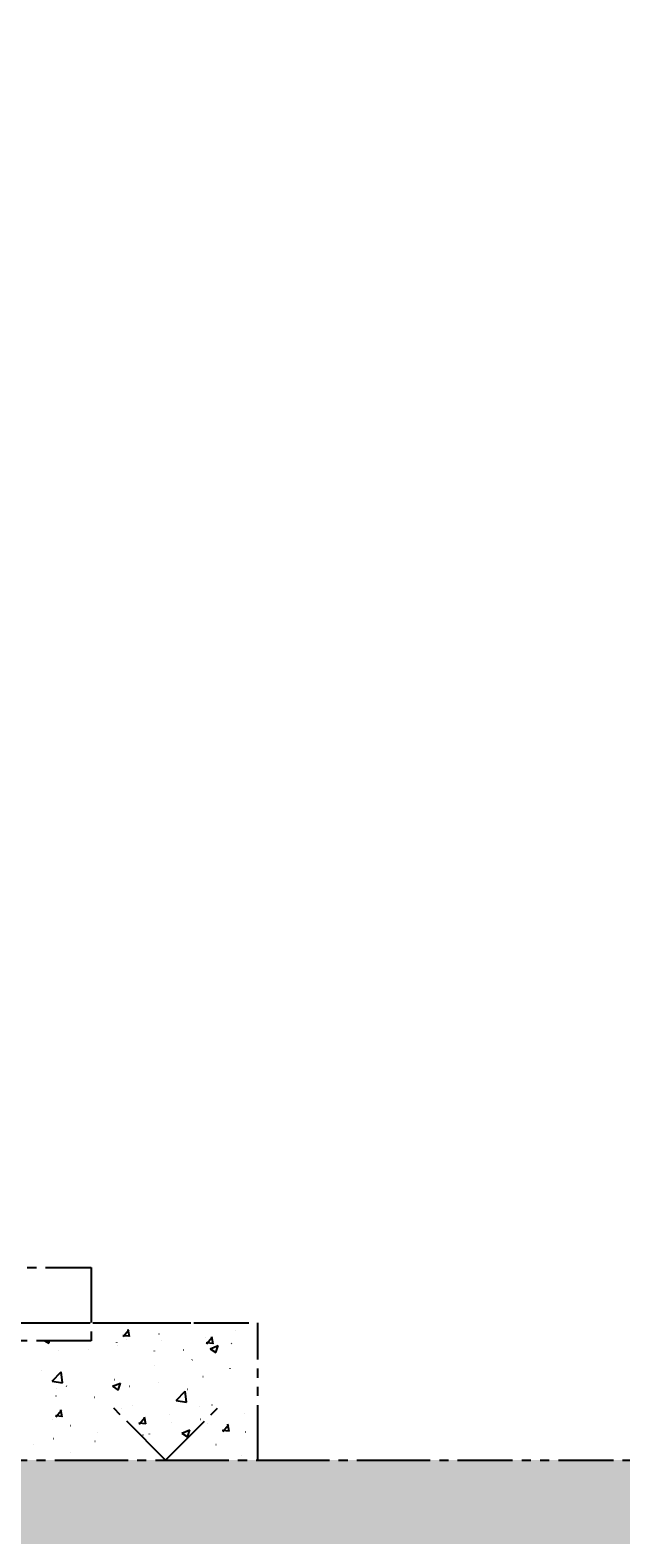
# Model space of a CAD drawing. Header units: millimetres. Extents: x -50460 to 50460, y -35640 to 35640.
# Drawn here: x 40422.7 to 40551.7, y 20448.1 to 20776.7 of the extents above; entities that cross this region are included whole.
import ezdxf

# ---------------------------------------------------------------- set-up
doc = ezdxf.new("R2010")
doc.units = ezdxf.units.MM
doc.linetypes.add('双点画线', pattern=[22, 12, -2, 2, -2, 2, -2])
doc.layers.get('0').update_dxf_attribs({"lineweight": 35})
for name, color, linetype, lineweight in [('7', 30, '双点画线', 18), ('EB0', 7, 'Continuous', 15), ('剖面线层', 6, 'Continuous', 18), ('尺寸线层', 4, 'Continuous', 18)]:
    doc.layers.add(name, color=color, linetype=linetype, lineweight=lineweight)
doc.dimstyles.new('AM_DEMATIC$0', dxfattribs={"dimscale": 120, "dimtxt": 3, "dimasz": 1.5, "dimexe": 1, "dimexo": 0, "dimgap": 1, "dimtad": 1, "dimdsep": 46, "dimtxsty": 'Standard', "dimblk": '_CAXARROW', "dimcen": 0, "dimdle": 3, "dimclrd": 256, "dimclre": 256, "dimclrt": 2, "dimadec": 0, "dimazin": 2, "dimtfac": 0.7071067811865475, "dimtdec": 3, "dimtmove": 0, "dimatfit": 3, "dimfxl": 0, "dimfrac": 2, "dimtolj": 1, "dimlwd": 18, "dimarcsym": 0})

# ---------------------------------------------------------------- blocks, each defined once
blk = doc.blocks.new('*X580')
at = {"layer": '剖面线层', "linetype": 'Continuous', "lineweight": 18}
h = blk.add_hatch(dxfattribs=at)
h.set_pattern_fill('AR-CONC', color=256, scale=2, style=0)
h.set_pattern_definition([(50, (0, 0), (364.3693379920079, -31.87817107780614), [38.1, -419.1]), (355, (0, 0), (-70.48565195133396, 382.11328576436), [30.48, -335.28]), (100.451, (30.364, -2.6565), (293.8850033319186, 350.2333756405837), [32.38, -356.18]), (46.1842, (0, 101.6), (542.1580817842598, -84.0846558654543), [57.15, -628.65]), (96.6356, (45.1798, 94.593), (474.8084689324743, 494.8511117800984), [48.57, -534.27]), (351.1840000000001, (0, 101.6), (474.8092116278674, 494.8502357211958), [45.72, -502.92]), (21, (50.8, 76.2), (303.2297596707666, -204.5310370335249), [38.1, -419.1]), (326, (50.8, 76.2), (123.6040566952945, 368.3759322446384), [30.48, -335.28]), (71.4514, (76.069, 59.1558), (426.8329815402489, 163.8457154321148), [32.38, -356.18]), (37.50000000000001, (0, 0), (6.177206501183633, 169.1100777463062), [0, -331.216, 0, -340.36, 0, -336.55]), (7.499999999999999, (0, 0), (133.6393250206115, 200.361149636239), [0, -194.056, 0, -323.596, 0, -128.27]), (-32.5, (-113.284, 0), (271.1811903337428, -11.45748798534692), [0, -127, 0, -396.24, 0, -525.78]), (-42.5, (-164.084, 0), (296.2583627720361, 50.85298206666603), [0, -165.1, 0, -263.144, 0, -373.38])])
h.paths.add_polyline_path([(-14158.30703847496, -200), (-14158.30703847496, -50.59028300460341), (-14158.30703847496, 0), (2421.692961525172, 0), (2421.692961525172, -200)], flags=0)
at = {"layer": '7', "linetype": '双点画线', "lineweight": 25}
blk.add_line((-14158.30703847496, 0), (2421.692961525172, 0), dxfattribs=at)
blk = doc.blocks.new('*X585')
at = {"layer": '7', "linetype": '双点画线', "lineweight": 25}
for p, q in [((-115, 42.04999999999563), (115, 42.04999999999927)), ((115, 42.04999999999927), (115, 26.04999999999927)), ((-148.6353144765162, 30.00000009739597), (151.3646855234838, 30.00000009739961)), ((-139.2440376815503, 30), (139.2440376815503, 30)), ((151.3646855234838, 9.739960660226643e-08), (151.3646855234838, 30.00000009739597)), ((121.8612969860842, 27.24057641190302), (123.3794977059879, 27.10775105995708)), ((121.9597348007665, 26.95773701793587), (123.1842451972188, 28.41705168207773)), ((123.3631971470895, 26.92111082651172), (123.0695080760779, 28.51325102265037)), ((129.7119206325151, 27.53808744995331), (129.733342775231, 27.52444003989876)), ((139.8328221610864, 26.76171283348231), (139.8515490054269, 26.7445528422104)), ((140.1781434388395, 25.36383278937137), (141.4026538352919, 26.82314745351323)), ((141.5816043960949, 25.32719229167196), (141.2879153250833, 26.91933248781061)), ((146.398647998838, 28.3238271784212), (146.423830698317, 28.32714254370148)), ((115, 26.04999999999927), (-115, 26.04999999999563)), ((104.8814072325622, 26.05000009783544), (105.6961702571862, 25.50043549852489)), ((105.6961863941251, 25.50035601129275), (105.8806133004691, 26.05000009766081)), ((107.7417629675765, 23.93532098220749), (107.7604898119316, 23.91816099093194)), ((114.30329751299, 24.0983941260165), (114.328480212469, 24.10170949129679)), ((120.5524889204971, 25.70796343547772), (120.5726400953426, 25.72342597577517)), ((120.6871118308773, 24.93883922510213), (120.7122945303563, 24.94215459038242)), ((122.766679546985, 26.28373643224768), (122.7854063913401, 26.26657644097577)), ((128.7998174339591, 23.81785415817649), (128.8199686088046, 23.83331669847394)), ((130.3320857312938, 26.20862412825591), (130.3572684307728, 26.21193949353983)), ((135.0888784561539, 24.11258752689901), (135.1103005988698, 24.09894011684446)), ((140.0797056247975, 25.64667218853356), (141.5979063446866, 25.51384683658762)), ((140.9358046351845, 24.31841698721473), (142.7142753476655, 25.00110793109707)), ((140.9358046812122, 24.31841699028519), (142.1992579417856, 23.46620700539643)), ((142.1992721331771, 23.46609896569862), (142.7142907677771, 25.00099944475733)), ((145.5700348684186, 25.50055366114975), (145.5914570111345, 25.48690625109884)), ((128.8716308067087, 20.68957927711017), (128.8903576510638, 20.67241928583462)), ((137.047145947392, 21.92774488090436), (137.0672971222375, 21.94320742120181)), ((145.2944744608685, 20.03763560359221), (145.3146256356995, 20.05309814388602)), ((104.1595406448178, 19.62115128304504), (104.1809627875336, 19.60750387299049)), ((106.4288649516675, 17.21006356604994), (108.4072327356116, 19.27194793754461)), ((106.4288649550435, 17.21006359474632), (108.6878585080849, 16.85971501505992)), ((108.6878662425006, 16.85964423379846), (108.4072423570469, 19.27187740512454)), ((119.5941560854553, 16.12612566060852), (121.3726267979364, 16.80881660449086)), ((120.0176548806485, 17.58361749414325), (120.0390770233789, 17.56997008409235)), ((120.8576173672045, 15.27382434927131), (121.3726360017899, 16.80872482833001)), ((129.7342596743692, 16.99155889866597), (129.7594423738483, 16.9948742639499)), ((139.3792335747858, 18.26134380182339), (139.4044162742648, 18.26465916710367)), ((107.2838830889377, 14.03591074941869), (107.3090657884168, 14.03922611469898)), ((107.3937717477529, 15.61092462165107), (107.4139229225984, 15.62638716194851)), ((109.536498468442, 16.19565135999073), (109.5579206111724, 16.18200394993619)), ((115.6411002612149, 13.72081534435347), (115.6612514360604, 13.73627788465092)), ((119.594156123494, 16.12612566474127), (120.8576093840675, 15.27391567984887)), ((123.3504453564674, 16.15111379958034), (123.3756280559464, 16.15442916486427)), ((133.536787586796, 13.005880602057), (135.5151553707401, 15.06776497355168)), ((135.7957850957027, 12.65544433737159), (135.5151612102491, 15.06767750869767)), ((135.9614576874301, 15.49149406511424), (135.9828798301605, 15.47784665506333)), ((107.2656100433378, 9.445961048237223), (108.4901204397902, 10.90527571237908)), ((108.6690588515485, 9.409346458163782), (108.3753697805369, 11.00148665429879)), ((131.2166026214109, 0), (119.21660262144, 12)), ((121.5247204128391, 11.3055674049574), (121.5434472571942, 11.28840741368185)), ((123.8884287746623, 11.83070606708134), (123.9085799494933, 11.84616860737515)), ((131.2166026214109, 0), (143.21660262144, 12)), ((132.1357572881243, 9.94059678976555), (132.1559084629698, 9.956059330062999)), ((133.5367875916127, 13.00588063849136), (135.795781144654, 12.65553205880497)), ((138.5908630269405, 11.78354380619567), (138.6095898712956, 11.76638381492012)), ((141.3384155110689, 12.06599414205994), (141.3598376537993, 12.05234673200903)), ((148.4382073262386, 10.22423678634004), (148.4633900257177, 10.22755215162033)), ((106.4998038334306, 8.957151954924484), (106.5185306777857, 8.939991963648936)), ((107.1671722211613, 9.728800439312181), (108.6853729410504, 9.595975087366241)), ((110.4090776996891, 7.574557898129569), (110.430499842405, 7.560910488075024)), ((125.3855808598601, 8.134896215942717), (126.9037815797492, 8.002070863996778)), ((125.4840186813963, 7.852056819672725), (126.7085290778487, 9.311371483814582)), ((126.8874661005684, 7.815427923327661), (126.5937770295568, 9.407568119466305)), ((132.4094191079203, 8.114006784097), (132.4346018073993, 8.117322149380925)), ((134.7555952092662, 5.899605837708805), (136.5340659217472, 6.582296781594778)), ((136.019048340313, 5.047292687235313), (136.534066974913, 6.582193166294019)), ((138.7932334258221, 8.954451883182628), (138.8184161253012, 8.957767248466553)), ((140.3830858015135, 8.050487512558902), (140.403236976359, 8.065950052856351)), ((143.7024273195129, 6.25815259106821), (144.9269377159653, 7.717467255210067)), ((145.1058733495738, 6.221509388487902), (144.8121842785622, 7.813649584626546)), ((102.2707957526291, 3.461419857412693), (102.29094692746, 3.476882397710142)), ((106.6978829399741, 4.729018830777932), (106.7230656394531, 4.732334196061856)), ((115.7860355233279, 4.149057975075266), (115.8074576660438, 4.13541056502072)), ((116.3428568403906, 5.998803733931709), (116.3680395398696, 6.002119099215633)), ((126.2671919356217, 5.537024109369668), (126.2886140783376, 5.52337669931876)), ((127.6296716725483, 5.711410249816254), (127.6483985169034, 5.694250258544344)), ((134.7555952503753, 5.899605846065242), (136.0190485109488, 5.047395861176483)), ((142.2109947423451, 3.444900680260616), (142.2324168850755, 3.431253270209709)), ((143.6039894985588, 6.540991992573254), (145.1221902184625, 6.408166640627314)), ((148.6304143150046, 6.160378235217649), (148.6505654898501, 6.175840775515098)), ((-196.9880402761337, 0), (199.7174075539951, 0)), ((110.5181242660619, 1.571310580140562), (110.5382754409075, 1.586773120434373)), ((141.4565669514122, 0.1667264576717571), (141.4817496508913, 0.1700418229556817)), ((147.5879525659839, 0.01940075720631285), (147.6093747087143, 0.005753347155405208)), ((147.8403812693141, 1.007171556757385), (147.8655639687931, 1.010486922041309))]:
    blk.add_line(p, q, dxfattribs=at)
blk = doc.blocks.new('*X584')
at = {"layer": 'EB0'}
blk.add_blockref('*X585', (0, 7.275957614183426e-12), dxfattribs=at)
blk = doc.blocks.new('*X653')
at = {"layer": '尺寸线层', "linetype": 'Continuous', "lineweight": 18}
for points in [[(39546.06310700117, 19488.91433521855), (39726.06310700117, 19511.41433521855), (39726.06310700117, 19466.41433521855)], [(40796.06310700117, 19488.91433521855), (40616.06310700117, 19511.41433521855), (40616.06310700117, 19466.41433521855)]]:
    blk.add_hatch(color=256, dxfattribs=at).paths.add_polyline_path(points, flags=0)
at = {"layer": '尺寸线层'}
for p, q in [((39546.06310700117, 21939.44460688287), (39546.06310700117, 19368.91433521855)), ((40796.06310700117, 21939.44460688287), (40796.06310700117, 19368.91433521855))]:
    blk.add_line(p, q, dxfattribs=at)
at = {"layer": '尺寸线层', "linetype": 'Continuous', "lineweight": 18}
blk.add_line((39546.06310700117, 19488.91433521855), (40796.06310700117, 19488.91433521855), dxfattribs=at)
at = {"layer": '尺寸线层', "color": 2, "insert": (40184.06310750116, 19788.91433521856), "char_height": 360.0000000000001, "width": 1880, "attachment_point": 5, "line_spacing_factor": 1.37}
blk.add_mtext('1250', dxfattribs=at)
blk = doc.blocks.new('_CAXARROW')
blk.add_hatch(color=0).paths.add_polyline_path([(0, 0), (-1, 0.125), (-1, -0.125)], flags=0)
blk = doc.blocks.new('*X654')
at = {"layer": '尺寸线层', "linetype": 'Continuous', "lineweight": 18}
for points in [[(39021.0631070012, 18578.15995013993), (39201.0631070012, 18600.65995013993), (39201.0631070012, 18555.65995013993)], [(40171.06310700115, 18578.15995013993), (39991.06310700115, 18600.65995013993), (39991.06310700115, 18555.65995013993)]]:
    blk.add_hatch(color=256, dxfattribs=at).paths.add_polyline_path(points, flags=0)
at = {"layer": '尺寸线层'}
for p, q in [((39021.0631070012, 21162.18193107477), (39021.0631070012, 18458.15995013993)), ((40171.06310700115, 20461.44460688287), (40171.06310700115, 18458.15995013993))]:
    blk.add_line(p, q, dxfattribs=at)
at = {"layer": '尺寸线层', "linetype": 'Continuous', "lineweight": 18}
blk.add_line((39021.0631070012, 18578.15995013993), (40171.06310700115, 18578.15995013993), dxfattribs=at)
at = {"layer": '尺寸线层', "color": 2, "insert": (39609.06310750116, 18878.15995013993), "char_height": 360.0000000000001, "width": 1880, "attachment_point": 5, "line_spacing_factor": 1.37}
blk.add_mtext('1150', dxfattribs=at)
blk = doc.blocks.new('*X655')
at = {"layer": '尺寸线层', "linetype": 'Continuous', "lineweight": 18}
for points in [[(40171.06310700115, 18578.15995013993), (40351.06310700115, 18600.65995013993), (40351.06310700115, 18555.65995013993)], [(41321.0631070012, 18578.15995013993), (41141.0631070012, 18600.65995013993), (41141.0631070012, 18555.65995013993)]]:
    blk.add_hatch(color=256, dxfattribs=at).paths.add_polyline_path(points, flags=0)
at = {"layer": '尺寸线层'}
for p, q in [((41321.0631070012, 21162.18193107477), (41321.0631070012, 18458.15995013993)), ((40171.06310700115, 20461.44460688287), (40171.06310700115, 18458.15995013993))]:
    blk.add_line(p, q, dxfattribs=at)
at = {"layer": '尺寸线层', "linetype": 'Continuous', "lineweight": 18}
blk.add_line((40171.06310700115, 18578.15995013993), (41321.0631070012, 18578.15995013993), dxfattribs=at)
at = {"layer": '尺寸线层', "color": 2, "insert": (40759.06310750116, 18878.15995013992), "char_height": 360.0000000000001, "width": 1880, "attachment_point": 5, "line_spacing_factor": 1.37}
blk.add_mtext('1150', dxfattribs=at)

msp = doc.modelspace()

# ---------------------------------------------------------------- block references
at = {"layer": '尺寸线层'}
for name, p in [('*X584', (40321.06310700115, 20464.44460688287)), ('*X580', (40704.37014547601, 20464.44460688288))]:
    msp.add_blockref(name, p, dxfattribs=at)

# ---------------------------------------------------------------- dimensions: what is measured, and where the dimension line sits
for base, p1, p2, picture, middle in [((40796.06310700117, 19488.91433521855), (39546.06310700117, 21939.44460688287), (40796.06310700117, 21939.44460688287), '*X653', (40171.06310700117, 19488.91433521855)), ((40171.06310700115, 18578.15995013993), (39021.0631070012, 21162.18193107477), (40171.06310700115, 20461.44460688287), '*X654', (39596.06310700117, 18578.15995013993)), ((41321.0631070012, 18578.15995013993), (40171.06310700115, 20461.44460688287), (41321.0631070012, 21162.18193107477), '*X655', (40746.06310700117, 18578.15995013993))]:
    dim = msp.add_linear_dim(base=base, p1=p1, p2=p2, dimstyle='AM_DEMATIC$0', override={"dimsah": 1, "dimtfill": 1, "dimtzin": 8}, dxfattribs=at)
    dim.commit()
    dim.dimension.update_dxf_attribs({"geometry": picture, "text_midpoint": middle})

doc.saveas('drawing.dxf')
